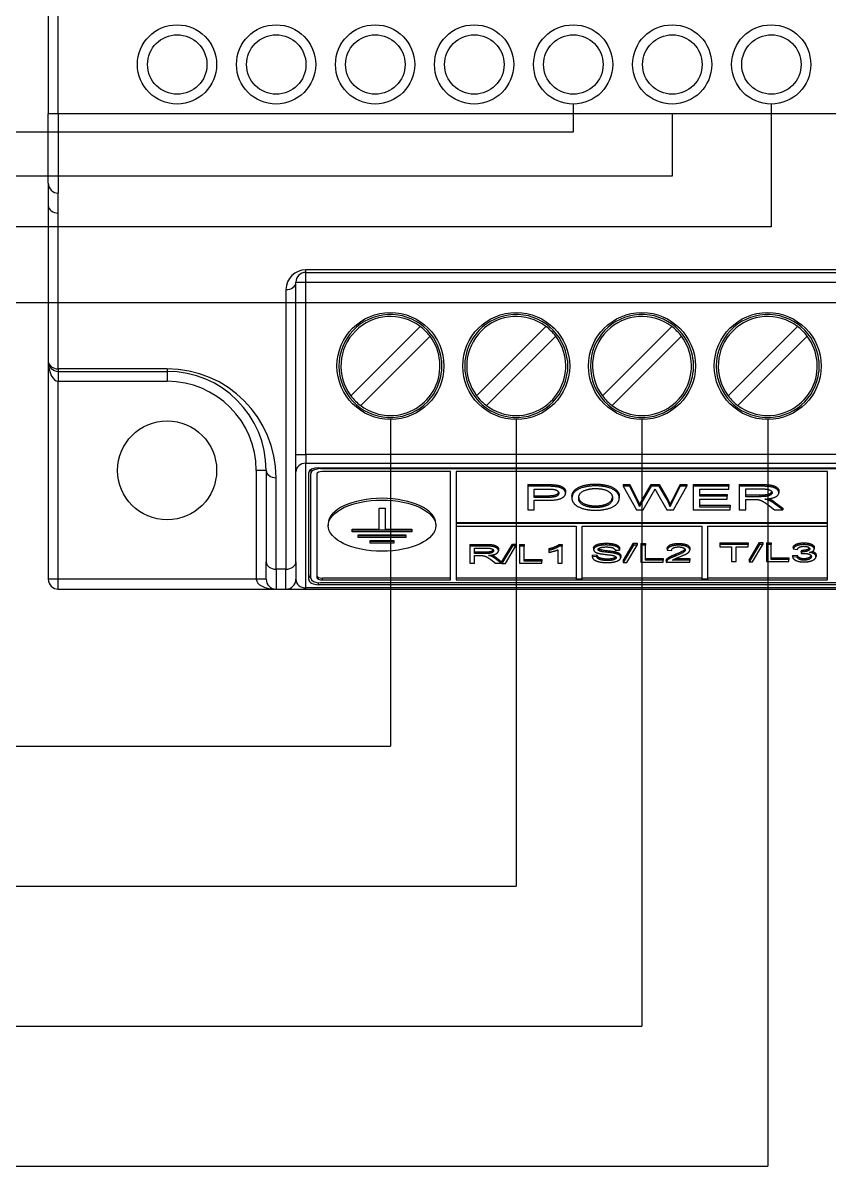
# Model space of a CAD drawing. Header units: millimetres. Extents: x -1721 to 4288, y -273 to 2028.
# Drawn here: x 112.97 to 145.53, y 1214.42 to 1260.62 of the extents above; entities that cross this region are included whole.
import ezdxf

# ---------------------------------------------------------------- set-up
doc = ezdxf.new("R2010")
doc.units = ezdxf.units.MM
doc.header["$LTSCALE"] = 5
doc.header["$MEASUREMENT"] = 0
doc.layers.get('0').update_dxf_attribs({"linetype": 'CONTINUOUS'})
doc.layers.add('圖框', color=7, linetype='CONTINUOUS')

msp = doc.modelspace()

# ---------------------------------------------------------------- linework, layer by layer
for p, q in [((135.193, 1257.337), (135.193, 1256.204)), ((139.193, 1256.937), (139.193, 1254.427)), ((135.193, 1256.204), (82.175, 1256.204)), ((139.193, 1254.427), (97.632, 1254.427)), ((147.193, 1249.305), (97.632, 1249.305)), ((127.813, 1244.593), (127.813, 1231.387)), ((132.893, 1244.593), (132.893, 1225.741)), ((137.973, 1244.593), (137.973, 1220.082)), ((143.053, 1244.593), (143.053, 1214.423)), ((84.556, 1231.387), (127.813, 1231.387)), ((84.556, 1225.741), (132.893, 1225.741)), ((84.533, 1220.082), (137.973, 1220.082)), ((84.51, 1214.423), (143.053, 1214.423))]:
    msp.add_line(p, q)
at = {"color": 0, "linetype": 'Continuous'}
for p, q in [((143.193, 1257.337), (143.193, 1252.378)), ((143.193, 1252.378), (97.632, 1252.378))]:
    msp.add_line(p, q, dxfattribs=at)
at = {"layer": '圖框'}
for p, q in [((113.993, 1297.263), (113.993, 1256.937)), ((114.393, 1256.937), (114.393, 1297.263)), ((114.393, 1256.937), (113.993, 1256.937)), ((113.993, 1254.137), (113.993, 1256.937)), ((167.993, 1256.937), (114.393, 1256.937)), ((114.393, 1256.937), (114.393, 1253.737)), ((113.993, 1254.137), (113.993, 1253.233)), ((114.393, 1252.934), (114.393, 1253.737)), ((113.993, 1253.233), (113.993, 1246.937)), ((114.393, 1246.638), (114.393, 1252.934)), ((124.393, 1250.537), (124.393, 1250.638)), ((166.793, 1250.638), (124.393, 1250.638)), ((124.393, 1250.137), (124.393, 1250.537)), ((124.393, 1250.537), (166.793, 1250.537)), ((123.993, 1250.137), (124.393, 1250.137)), ((123.993, 1238.841), (123.993, 1250.137)), ((124.393, 1243.176), (124.393, 1250.137)), ((124.393, 1250.137), (166.793, 1250.137)), ((123.593, 1249.838), (123.593, 1238.541)), ((126.215, 1245.551), (129.015, 1248.352)), ((131.295, 1245.551), (134.095, 1248.352)), ((136.375, 1245.551), (139.175, 1248.352)), ((141.455, 1245.551), (144.255, 1248.352)), ((129.411, 1247.956), (126.611, 1245.155)), ((134.491, 1247.956), (131.691, 1245.155)), ((139.571, 1247.956), (136.771, 1245.155)), ((144.651, 1247.956), (141.851, 1245.155)), ((113.993, 1246.937), (113.993, 1238.137)), ((129.882, 1246.97), (129.882, 1246.537)), ((134.962, 1246.97), (134.962, 1246.537)), ((140.042, 1246.97), (140.042, 1246.537)), ((145.122, 1246.97), (145.122, 1246.537)), ((118.793, 1246.638), (114.393, 1246.638)), ((114.393, 1246.638), (114.393, 1246.537)), ((114.393, 1246.537), (114.393, 1246.137)), ((114.393, 1246.537), (118.793, 1246.537)), ((118.793, 1246.638), (118.793, 1246.537)), ((118.793, 1246.537), (118.793, 1246.137)), ((114.393, 1246.137), (118.793, 1246.137)), ((114.393, 1238.137), (114.393, 1246.137)), ((123.993, 1243.176), (124.393, 1243.176)), ((124.393, 1243.176), (124.393, 1242.824)), ((166.793, 1243.176), (124.393, 1243.176)), ((124.393, 1237.786), (124.393, 1242.824)), ((124.393, 1242.824), (166.793, 1242.824)), ((124.913, 1242.644), (166.273, 1242.644)), ((124.993, 1242.606), (124.993, 1242.644)), ((122.793, 1242.537), (122.393, 1242.537)), ((122.393, 1242.537), (122.393, 1238.137)), ((122.793, 1242.537), (122.793, 1238.841)), ((123.193, 1238.541), (123.193, 1242.238)), ((124.513, 1238.133), (124.513, 1242.453)), ((124.593, 1242.556), (124.593, 1242.415)), ((124.593, 1238.186), (124.593, 1242.415)), ((124.833, 1242.377), (124.833, 1238.224)), ((124.993, 1242.606), (166.193, 1242.606)), ((130.233, 1242.491), (125.073, 1242.491)), ((130.233, 1238.11), (130.233, 1242.491)), ((145.473, 1242.491), (130.473, 1242.491)), ((130.473, 1242.491), (130.473, 1238.11)), ((145.473, 1238.11), (145.473, 1242.491)), ((133.358, 1241.964), (134.113, 1241.964)), ((133.358, 1241.964), (133.358, 1241.894)), ((134.113, 1241.894), (133.358, 1241.894)), ((133.358, 1241.894), (133.358, 1240.941)), ((133.624, 1241.44), (133.624, 1241.781)), ((133.624, 1241.781), (134.136, 1241.781)), ((134.113, 1241.964), (134.113, 1241.894)), ((134.418, 1241.954), (134.418, 1241.884)), ((136.101, 1241.981), (136.101, 1241.91)), ((137.215, 1241.964), (137.486, 1241.964)), ((137.215, 1241.964), (137.215, 1241.894)), ((137.486, 1241.894), (137.215, 1241.894)), ((137.215, 1241.894), (137.746, 1240.941)), ((137.486, 1241.964), (137.791, 1241.339)), ((137.486, 1241.964), (137.486, 1241.894)), ((137.791, 1241.269), (137.486, 1241.894)), ((137.967, 1241.321), (138.346, 1241.964)), ((138.346, 1241.894), (137.967, 1241.25)), ((138.346, 1241.964), (138.666, 1241.964)), ((138.346, 1241.964), (138.346, 1241.894)), ((138.666, 1241.894), (138.346, 1241.894)), ((138.666, 1241.964), (138.953, 1241.482)), ((138.666, 1241.964), (138.666, 1241.894)), ((138.953, 1241.411), (138.666, 1241.894)), ((139.207, 1241.352), (139.52, 1241.964)), ((139.52, 1241.894), (139.207, 1241.281)), ((139.241, 1240.941), (139.787, 1241.894)), ((139.52, 1241.964), (139.787, 1241.964)), ((139.52, 1241.964), (139.52, 1241.894)), ((139.787, 1241.894), (139.52, 1241.894)), ((139.787, 1241.964), (139.787, 1241.894)), ((140.04, 1241.964), (141.488, 1241.964)), ((140.04, 1241.964), (140.04, 1241.894)), ((141.488, 1241.894), (140.04, 1241.894)), ((140.04, 1241.894), (140.04, 1240.941)), ((140.305, 1241.781), (141.488, 1241.781)), ((140.305, 1241.49), (140.305, 1241.781)), ((141.488, 1241.964), (141.488, 1241.894)), ((141.488, 1241.781), (141.488, 1241.894)), ((141.903, 1241.964), (142.79, 1241.964)), ((141.903, 1241.964), (141.903, 1241.894)), ((142.79, 1241.894), (141.903, 1241.894)), ((141.903, 1241.894), (141.903, 1240.941)), ((142.168, 1241.473), (142.168, 1241.788)), ((142.168, 1241.788), (142.8, 1241.788)), ((142.79, 1241.964), (142.79, 1241.894)), ((143.502, 1241.704), (143.502, 1241.634)), ((133.624, 1241.511), (134.14, 1241.511)), ((134.14, 1241.44), (133.624, 1241.44)), ((133.624, 1241.328), (134.137, 1241.328)), ((133.624, 1240.941), (133.624, 1241.328)), ((134.14, 1241.511), (134.14, 1241.44)), ((134.886, 1241.688), (134.886, 1241.618)), ((135.143, 1241.475), (135.143, 1241.405)), ((137.057, 1241.486), (137.057, 1241.416)), ((137.791, 1241.339), (137.791, 1241.269)), ((137.967, 1241.321), (137.967, 1241.25)), ((138.018, 1240.941), (138.441, 1241.667)), ((138.564, 1241.667), (138.982, 1240.941)), ((138.953, 1241.482), (138.953, 1241.411)), ((139.207, 1241.352), (139.207, 1241.281)), ((140.305, 1241.56), (141.413, 1241.56)), ((141.413, 1241.49), (140.305, 1241.49)), ((140.305, 1241.377), (141.413, 1241.377)), ((140.305, 1241.053), (140.305, 1241.377)), ((141.413, 1241.56), (141.413, 1241.49)), ((141.413, 1241.377), (141.413, 1241.49)), ((142.168, 1241.543), (142.736, 1241.543)), ((142.736, 1241.473), (142.168, 1241.473)), ((142.168, 1241.364), (142.474, 1241.364)), ((142.168, 1240.941), (142.168, 1241.364)), ((142.736, 1241.543), (142.736, 1241.473)), ((143.098, 1241.39), (143.098, 1241.327)), ((143.317, 1241.27), (143.663, 1241.011)), ((143.317, 1241.27), (143.317, 1241.2)), ((127.352, 1240.165), (127.352, 1241.012)), ((127.352, 1241.012), (127.594, 1241.012)), ((127.594, 1241.012), (127.594, 1240.165)), ((133.358, 1240.941), (133.624, 1240.941)), ((136.099, 1241.103), (136.099, 1241.033)), ((137.746, 1240.941), (138.018, 1240.941)), ((137.877, 1241.144), (137.877, 1241.074)), ((138.982, 1240.941), (139.241, 1240.941)), ((139.108, 1241.144), (139.108, 1241.074)), ((140.04, 1240.941), (141.534, 1240.941)), ((140.305, 1241.124), (141.534, 1241.124)), ((141.534, 1241.053), (140.305, 1241.053)), ((141.534, 1241.124), (141.534, 1241.053)), ((141.534, 1240.941), (141.534, 1241.053)), ((141.903, 1240.941), (142.168, 1240.941)), ((143.067, 1241.139), (143.332, 1240.941)), ((143.663, 1240.941), (143.317, 1241.2)), ((143.332, 1240.941), (143.663, 1240.941)), ((143.663, 1241.011), (143.663, 1240.941)), ((125.299, 1240.371), (125.299, 1240.301)), ((129.647, 1240.371), (129.647, 1240.301)), ((130.473, 1240.428), (145.473, 1240.428)), ((145.473, 1240.393), (130.473, 1240.393)), ((126.266, 1240.05), (126.266, 1240.165)), ((126.266, 1240.165), (127.352, 1240.165)), ((128.681, 1240.12), (126.266, 1240.12)), ((128.681, 1240.05), (126.266, 1240.05)), ((126.507, 1239.82), (126.507, 1239.935)), ((126.507, 1239.935), (128.439, 1239.935)), ((128.439, 1239.89), (126.507, 1239.89)), ((127.594, 1240.165), (128.681, 1240.165)), ((128.439, 1239.935), (128.439, 1239.82)), ((128.681, 1240.165), (128.681, 1240.05)), ((130.473, 1240.279), (135.313, 1240.279)), ((135.313, 1240.279), (135.313, 1238.145)), ((135.553, 1240.279), (140.393, 1240.279)), ((135.553, 1238.145), (135.553, 1240.279)), ((140.393, 1240.279), (140.393, 1238.145)), ((140.633, 1240.279), (145.473, 1240.279)), ((140.633, 1238.145), (140.633, 1240.279)), ((128.439, 1239.82), (126.507, 1239.82)), ((126.99, 1239.59), (126.99, 1239.705)), ((126.99, 1239.705), (127.956, 1239.705)), ((127.956, 1239.66), (126.99, 1239.66)), ((127.956, 1239.59), (126.99, 1239.59)), ((127.956, 1239.705), (127.956, 1239.59)), ((131.024, 1239.545), (131.663, 1239.545)), ((131.024, 1239.545), (131.024, 1239.474)), ((131.663, 1239.474), (131.024, 1239.474)), ((131.024, 1239.474), (131.024, 1238.788)), ((131.215, 1239.172), (131.215, 1239.398)), ((131.215, 1239.398), (131.671, 1239.398)), ((131.663, 1239.545), (131.663, 1239.474)), ((132.319, 1238.847), (132.737, 1239.556)), ((132.737, 1239.486), (132.319, 1238.777)), ((132.462, 1238.777), (132.879, 1239.486)), ((132.737, 1239.556), (132.879, 1239.556)), ((132.737, 1239.556), (132.737, 1239.486)), ((132.879, 1239.486), (132.737, 1239.486)), ((132.879, 1239.556), (132.879, 1239.486)), ((133.025, 1239.545), (133.216, 1239.545)), ((133.025, 1239.545), (133.025, 1239.474)), ((133.216, 1239.474), (133.025, 1239.474)), ((133.025, 1239.474), (133.025, 1238.788)), ((133.216, 1239.545), (133.216, 1239.474)), ((133.216, 1238.869), (133.216, 1239.474)), ((134.631, 1239.547), (134.745, 1239.547)), ((134.631, 1239.547), (134.631, 1239.477)), ((134.745, 1239.477), (134.631, 1239.477)), ((134.745, 1239.547), (134.745, 1239.477)), ((134.745, 1238.788), (134.745, 1239.477)), ((136.021, 1239.402), (136.021, 1239.331)), ((136.529, 1239.591), (136.529, 1239.521)), ((137.071, 1239.386), (137.071, 1239.316)), ((137.219, 1238.882), (137.636, 1239.59)), ((137.636, 1239.52), (137.219, 1238.811)), ((137.362, 1238.811), (137.779, 1239.52)), ((137.636, 1239.59), (137.779, 1239.59)), ((137.636, 1239.59), (137.636, 1239.52)), ((137.779, 1239.52), (137.636, 1239.52)), ((137.779, 1239.59), (137.779, 1239.52)), ((137.925, 1239.579), (138.116, 1239.579)), ((137.925, 1239.579), (137.925, 1239.509)), ((138.116, 1239.509), (137.925, 1239.509)), ((137.925, 1239.509), (137.925, 1238.823)), ((138.116, 1239.579), (138.116, 1239.509)), ((138.116, 1238.904), (138.116, 1239.509)), ((139.457, 1239.582), (139.457, 1239.511)), ((139.906, 1239.391), (139.906, 1239.321)), ((141.116, 1239.604), (142.258, 1239.604)), ((141.116, 1239.604), (141.116, 1239.534)), ((141.116, 1239.534), (141.116, 1239.453)), ((142.258, 1239.534), (141.116, 1239.534)), ((141.116, 1239.453), (141.59, 1239.453)), ((141.59, 1239.453), (141.59, 1238.848)), ((141.781, 1239.453), (142.258, 1239.453)), ((141.781, 1238.848), (141.781, 1239.453)), ((142.258, 1239.604), (142.258, 1239.534)), ((142.258, 1239.453), (142.258, 1239.534)), ((142.298, 1238.907), (142.715, 1239.615)), ((142.715, 1239.545), (142.298, 1238.836)), ((142.441, 1238.836), (142.858, 1239.545)), ((142.715, 1239.615), (142.858, 1239.615)), ((142.715, 1239.615), (142.715, 1239.545)), ((142.858, 1239.545), (142.715, 1239.545)), ((142.858, 1239.615), (142.858, 1239.545)), ((143.004, 1239.604), (143.195, 1239.604)), ((143.004, 1239.604), (143.004, 1239.534)), ((143.195, 1239.534), (143.004, 1239.534)), ((143.004, 1239.534), (143.004, 1238.848)), ((143.195, 1239.604), (143.195, 1239.534)), ((143.195, 1238.929), (143.195, 1239.534)), ((144.077, 1239.429), (144.077, 1239.359)), ((144.511, 1239.607), (144.511, 1239.536)), ((144.932, 1239.429), (144.932, 1239.359)), ((131.215, 1239.242), (131.625, 1239.242)), ((131.625, 1239.172), (131.215, 1239.172)), ((131.215, 1239.093), (131.436, 1239.093)), ((131.215, 1238.788), (131.215, 1239.093)), ((131.625, 1239.242), (131.625, 1239.172)), ((131.863, 1238.931), (132.054, 1238.788)), ((131.885, 1239.112), (131.885, 1239.066)), ((132.043, 1239.045), (132.292, 1238.859)), ((132.043, 1239.045), (132.043, 1238.975)), ((132.292, 1238.788), (132.043, 1238.975)), ((132.176, 1239.357), (132.176, 1239.287)), ((133.216, 1238.94), (133.925, 1238.94)), ((133.925, 1238.94), (133.925, 1238.869)), ((134.215, 1239.375), (134.215, 1239.305)), ((134.215, 1239.305), (134.215, 1239.223)), ((134.568, 1239.325), (134.568, 1238.788)), ((135.967, 1239.114), (136.147, 1239.121)), ((135.967, 1239.114), (135.967, 1239.043)), ((136.147, 1239.051), (135.967, 1239.043)), ((136.147, 1239.121), (136.147, 1239.051)), ((136.26, 1239.347), (136.26, 1239.277)), ((136.573, 1238.963), (136.573, 1238.892)), ((136.869, 1239.254), (136.869, 1239.184)), ((136.889, 1239.309), (137.071, 1239.316)), ((137.114, 1239.087), (137.114, 1239.017)), ((138.116, 1238.974), (138.825, 1238.974)), ((138.825, 1238.974), (138.825, 1238.904)), ((138.977, 1238.952), (138.977, 1238.881)), ((138.99, 1239.383), (138.99, 1239.313)), ((138.99, 1239.313), (139.172, 1239.304)), ((139.325, 1239.147), (139.325, 1239.076)), ((139.331, 1238.974), (139.908, 1238.974)), ((139.908, 1238.974), (139.908, 1238.904)), ((143.195, 1238.999), (143.904, 1238.999)), ((143.904, 1238.929), (143.195, 1238.929)), ((143.904, 1238.999), (143.904, 1238.929)), ((143.904, 1238.848), (143.904, 1238.929)), ((144.06, 1239.1), (144.236, 1239.111)), ((144.06, 1239.1), (144.06, 1239.03)), ((144.236, 1239.041), (144.06, 1239.03)), ((144.077, 1239.359), (144.254, 1239.343)), ((144.236, 1239.111), (144.236, 1239.041)), ((144.409, 1239.243), (144.427, 1239.317)), ((144.427, 1239.247), (144.409, 1239.173)), ((144.409, 1239.243), (144.409, 1239.173)), ((144.427, 1239.317), (144.427, 1239.247)), ((144.456, 1239.316), (144.456, 1239.246)), ((144.518, 1238.976), (144.518, 1238.906)), ((145.003, 1239.121), (145.003, 1239.051)), ((122.793, 1238.137), (122.793, 1238.841)), ((123.593, 1238.541), (123.193, 1238.541)), ((123.193, 1238.541), (123.193, 1237.737)), ((123.593, 1237.737), (123.593, 1238.541)), ((123.993, 1238.841), (123.993, 1238.137)), ((131.024, 1238.788), (131.215, 1238.788)), ((132.054, 1238.788), (132.292, 1238.788)), ((132.292, 1238.859), (132.292, 1238.788)), ((132.319, 1238.847), (132.319, 1238.777)), ((132.319, 1238.777), (132.462, 1238.777)), ((133.025, 1238.788), (133.925, 1238.788)), ((133.925, 1238.869), (133.216, 1238.869)), ((133.925, 1238.788), (133.925, 1238.869)), ((134.568, 1238.788), (134.745, 1238.788)), ((137.219, 1238.882), (137.219, 1238.811)), ((137.219, 1238.811), (137.362, 1238.811)), ((137.925, 1238.823), (138.825, 1238.823)), ((138.825, 1238.904), (138.116, 1238.904)), ((138.825, 1238.823), (138.825, 1238.904)), ((138.956, 1238.898), (138.956, 1238.828)), ((138.957, 1238.823), (139.908, 1238.823)), ((139.908, 1238.904), (139.202, 1238.904)), ((139.908, 1238.823), (139.908, 1238.904)), ((141.59, 1238.848), (141.781, 1238.848)), ((142.298, 1238.907), (142.298, 1238.836)), ((142.298, 1238.836), (142.441, 1238.836)), ((143.004, 1238.848), (143.904, 1238.848)), ((114.393, 1238.137), (113.993, 1238.137)), ((122.393, 1238.137), (114.393, 1238.137)), ((114.393, 1237.737), (114.393, 1238.137)), ((122.793, 1238.137), (122.393, 1238.137)), ((124.913, 1237.916), (124.913, 1237.999)), ((125.073, 1238.11), (125.073, 1238.18)), ((130.233, 1238.18), (125.073, 1238.18)), ((125.073, 1238.11), (130.233, 1238.11)), ((135.313, 1238.18), (130.473, 1238.18)), ((130.473, 1238.11), (145.473, 1238.11)), ((135.553, 1238.145), (135.313, 1238.145)), ((140.393, 1238.18), (135.553, 1238.18)), ((140.633, 1238.145), (140.393, 1238.145)), ((145.473, 1238.18), (140.633, 1238.18)), ((114.393, 1237.737), (123.193, 1237.737)), ((123.193, 1237.737), (123.593, 1237.737)), ((123.593, 1237.737), (124.393, 1237.737)), ((124.393, 1237.737), (124.393, 1237.786)), ((166.793, 1237.786), (124.393, 1237.786)), ((124.393, 1237.737), (166.793, 1237.737)), ((166.273, 1237.916), (124.913, 1237.916)), ((166.193, 1237.995), (124.993, 1237.995))]:
    msp.add_line(p, q, dxfattribs=at)
for centre, radius in [((119.193, 1258.937), 1.6), ((123.193, 1258.937), 1.6), ((127.193, 1258.937), 1.6), ((131.193, 1258.937), 1.6), ((135.193, 1258.937), 1.6), ((139.193, 1258.937), 1.6), ((143.193, 1258.937), 1.6), ((119.201, 1258.934), 1.2), ((123.201, 1258.934), 1.2), ((127.201, 1258.934), 1.2), ((131.201, 1258.934), 1.2), ((135.201, 1258.934), 1.2), ((139.201, 1258.934), 1.2), ((143.201, 1258.934), 1.2), ((127.813, 1246.753), 2.16), ((132.893, 1246.753), 2.16), ((137.973, 1246.753), 2.16), ((143.053, 1246.753), 2.16), ((118.793, 1242.537), 2)]:
    msp.add_circle(centre, radius, dxfattribs=at)
for centre, radius, start, end in [((114.393, 1254.137), 0.4, 180, 270), ((124.393, 1249.838), 0.8, 90, 180), ((124.393, 1250.137), 0.4, 90, 180), ((127.813, 1246.753), 2.08, 5.9739, 354.0261), ((127.813, 1246.753), 2, 53.0478, 216.9522), ((132.893, 1246.753), 2.08, 5.9739, 354.0261), ((132.893, 1246.753), 2, 53.0478, 216.9522), ((137.973, 1246.753), 2.08, 5.9739, 354.0261), ((137.973, 1246.753), 2, 53.0478, 216.9522), ((143.053, 1246.753), 2.08, 5.9739, 354.0261), ((143.053, 1246.753), 2, 53.0478, 216.9522), ((127.813, 1246.753), 2, 36.9522, 53.0478), ((132.893, 1246.753), 2, 36.9522, 53.0478), ((137.973, 1246.753), 2, 36.9522, 53.0478), ((143.053, 1246.753), 2, 36.9522, 53.0478), ((127.813, 1246.753), 2, 270, 36.9522), ((132.893, 1246.753), 2, 270, 36.9522), ((137.973, 1246.753), 2, 270, 36.9522), ((143.053, 1246.753), 2, 270, 36.9522), ((114.393, 1246.937), 0.4, 180, 270), ((118.793, 1242.238), 4.4, 0, 90), ((118.793, 1242.537), 4, 0, 90), ((118.793, 1242.537), 3.6, 0, 90), ((127.813, 1246.753), 2, 216.9522, 233.0478), ((132.893, 1246.753), 2, 216.9522, 233.0478), ((137.973, 1246.753), 2, 216.9522, 233.0478), ((143.053, 1246.753), 2, 216.9522, 233.0478), ((127.813, 1246.753), 2, 233.0478, 270), ((132.893, 1246.753), 2, 233.0478, 270), ((137.973, 1246.753), 2, 233.0478, 270), ((143.053, 1246.753), 2, 233.0478, 270), ((114.393, 1238.137), 0.4, 180, 270), ((123.193, 1238.137), 0.4, 180, 270), ((123.593, 1238.137), 0.4, 270, 0)]:
    msp.add_arc(centre, radius, start, end, dxfattribs=at)
for centre, major_axis, ratio, start_param, end_param in [((114.393, 1253.233), (-0.4, 0), 0.74887, 0, 1.570796), ((123.593, 1250.137), (0.4, 0), 0.74887, 4.712389, 6.283185), ((114.393, 1246.937), (0, -0.8), 0.5, 4.712389, 6.283185), ((114.393, 1246.937), (-0.4, 0), 0.74887, 0, 1.570796), ((124.393, 1242.472), (-0.4, 0), 0.879292, 4.712389, 6.283185), ((124.913, 1242.453), (-0.4, 0), 0.476283, 4.712389, 6.283185), ((123.193, 1242.537), (-0.4, 0), 0.74887, 0, 1.570796), ((124.993, 1242.415), (-0.4, 0), 0.476283, 4.712389, 6.283185), ((124.993, 1242.556), (-0.4, 0), 0.476283, 6.218854, 6.283185), ((125.073, 1242.377), (-0.24, 0), 0.476283, 4.712389, 6.283185), ((127.473, 1240.371), (-2.174, 0), 0.476283, 3.141593, 6.283185), ((123.193, 1238.841), (-0.4, 0), 0.74887, 0, 1.570796), ((123.593, 1238.841), (0.4, 0), 0.74887, 4.712389, 6.283185), ((123.193, 1238.137), (-0.8, 0), 0.5, 0, 1.570796), ((124.393, 1238.137), (-0.4, 0), 0.879292, 0, 1.570796), ((124.913, 1238.315), (0.4, 0), 0.541667, 3.141593, 3.785131), ((124.913, 1238.133), (0.4, 0), 0.541667, 3.141593, 4.712389), ((124.993, 1238.186), (-0.4, 0), 0.476283, 0, 1.570796), ((125.073, 1238.294), (-0.24, 0), 0.476283, 0, 1.570796), ((125.073, 1238.224), (-0.24, 0), 0.476283, 0, 1.570796)]:
    msp.add_ellipse(centre, major_axis=major_axis, ratio=ratio, start_param=start_param, end_param=end_param, dxfattribs=at)
msp.add_ellipse((127.473, 1240.301), major_axis=(-2.174, 0), ratio=0.476283, dxfattribs=at)
for points in [[(134.113, 1241.964), (134.313, 1241.964), (134.418, 1241.954)], [(134.418, 1241.884), (134.313, 1241.894), (134.113, 1241.894)], [(134.136, 1241.781), (134.316, 1241.781), (134.383, 1241.772)], [(134.383, 1241.772), (134.486, 1241.759), (134.613, 1241.674), (134.613, 1241.614)], [(134.418, 1241.954), (134.566, 1241.943), (134.764, 1241.877), (134.886, 1241.759), (134.886, 1241.688)], [(134.886, 1241.618), (134.886, 1241.689), (134.764, 1241.807), (134.566, 1241.872), (134.418, 1241.884)], [(135.143, 1241.475), (135.143, 1241.713), (135.679, 1241.981), (136.101, 1241.981)], [(136.101, 1241.91), (135.679, 1241.91), (135.143, 1241.642), (135.143, 1241.405)], [(135.416, 1241.403), (135.416, 1241.618), (135.822, 1241.802), (136.102, 1241.802)], [(136.101, 1241.981), (136.378, 1241.981), (136.823, 1241.854), (137.057, 1241.629), (137.057, 1241.486)], [(137.057, 1241.416), (137.057, 1241.559), (136.823, 1241.784), (136.378, 1241.91), (136.101, 1241.91)], [(136.102, 1241.802), (136.3, 1241.802), (136.619, 1241.707), (136.784, 1241.533), (136.784, 1241.417)], [(138.441, 1241.667), (138.467, 1241.713), (138.5, 1241.779)], [(138.5, 1241.779), (138.509, 1241.758), (138.564, 1241.667)], [(142.79, 1241.964), (143.057, 1241.964), (143.336, 1241.912), (143.502, 1241.782), (143.502, 1241.704)], [(143.502, 1241.634), (143.502, 1241.712), (143.336, 1241.842), (143.057, 1241.894), (142.79, 1241.894)], [(142.8, 1241.788), (143.023, 1241.788), (143.229, 1241.701), (143.229, 1241.634)], [(134.137, 1241.328), (134.561, 1241.328), (134.886, 1241.496), (134.886, 1241.618)], [(134.613, 1241.614), (134.613, 1241.531), (134.398, 1241.44), (134.14, 1241.44)], [(135.143, 1241.405), (135.143, 1241.279), (135.372, 1241.055), (135.817, 1240.925), (136.101, 1240.925)], [(136.099, 1241.033), (135.805, 1241.033), (135.416, 1241.231), (135.416, 1241.403)], [(136.784, 1241.417), (136.784, 1241.233), (136.398, 1241.033), (136.099, 1241.033)], [(136.101, 1240.925), (136.36, 1240.925), (136.811, 1241.043), (137.057, 1241.271), (137.057, 1241.416)], [(137.791, 1241.339), (137.84, 1241.241), (137.877, 1241.144)], [(137.877, 1241.074), (137.84, 1241.171), (137.791, 1241.269)], [(137.877, 1241.144), (137.953, 1241.297), (137.967, 1241.321)], [(137.967, 1241.25), (137.953, 1241.227), (137.877, 1241.074)], [(138.953, 1241.482), (139.058, 1241.302), (139.108, 1241.144)], [(139.108, 1241.074), (139.058, 1241.232), (138.953, 1241.411)], [(139.108, 1241.144), (139.146, 1241.235), (139.207, 1241.352)], [(139.207, 1241.281), (139.146, 1241.165), (139.108, 1241.074)], [(142.474, 1241.364), (142.576, 1241.364), (142.622, 1241.36)], [(142.622, 1241.36), (142.683, 1241.353), (142.802, 1241.316), (142.951, 1241.225), (143.067, 1241.139)], [(143.229, 1241.634), (143.229, 1241.588), (143.122, 1241.509), (142.918, 1241.473), (142.736, 1241.473)], [(142.939, 1241.374), (143.226, 1241.393), (143.502, 1241.532), (143.502, 1241.634)], [(143.098, 1241.327), (143.043, 1241.35), (142.939, 1241.374)], [(143.317, 1241.2), (143.214, 1241.276), (143.098, 1241.327)], [(143.11, 1241.392), (143.219, 1241.343), (143.317, 1241.27)], [(131.663, 1239.545), (131.855, 1239.545), (132.056, 1239.507), (132.176, 1239.414), (132.176, 1239.357)], [(132.176, 1239.287), (132.176, 1239.344), (132.056, 1239.437), (131.855, 1239.474), (131.663, 1239.474)], [(131.671, 1239.398), (131.831, 1239.398), (131.979, 1239.336), (131.979, 1239.287)], [(134.215, 1239.375), (134.363, 1239.408), (134.585, 1239.503), (134.631, 1239.547)], [(134.631, 1239.477), (134.585, 1239.432), (134.363, 1239.338), (134.215, 1239.305)], [(136.021, 1239.402), (136.021, 1239.454), (136.145, 1239.544), (136.383, 1239.591), (136.529, 1239.591)], [(136.529, 1239.521), (136.383, 1239.521), (136.145, 1239.474), (136.021, 1239.384), (136.021, 1239.331)], [(136.204, 1239.338), (136.204, 1239.38), (136.363, 1239.441), (136.537, 1239.441)], [(136.529, 1239.591), (136.689, 1239.591), (136.934, 1239.542), (137.067, 1239.446), (137.071, 1239.386)], [(137.071, 1239.316), (137.067, 1239.376), (136.934, 1239.471), (136.689, 1239.521), (136.529, 1239.521)], [(136.537, 1239.441), (136.703, 1239.441), (136.875, 1239.374), (136.889, 1239.309)], [(138.99, 1239.383), (139.008, 1239.48), (139.252, 1239.582), (139.457, 1239.582)], [(139.457, 1239.511), (139.252, 1239.511), (139.008, 1239.41), (138.99, 1239.313)], [(139.172, 1239.304), (139.173, 1239.369), (139.325, 1239.442), (139.453, 1239.442)], [(139.453, 1239.442), (139.573, 1239.442), (139.724, 1239.373), (139.724, 1239.323)], [(139.457, 1239.582), (139.665, 1239.582), (139.906, 1239.472), (139.906, 1239.391)], [(139.906, 1239.321), (139.906, 1239.402), (139.665, 1239.511), (139.457, 1239.511)], [(144.077, 1239.429), (144.11, 1239.514), (144.34, 1239.607), (144.511, 1239.607)], [(144.511, 1239.536), (144.34, 1239.536), (144.11, 1239.443), (144.077, 1239.359)], [(144.254, 1239.343), (144.274, 1239.406), (144.411, 1239.467), (144.514, 1239.467)], [(144.511, 1239.607), (144.628, 1239.607), (144.827, 1239.559), (144.932, 1239.475), (144.932, 1239.429)], [(144.932, 1239.359), (144.932, 1239.405), (144.827, 1239.488), (144.628, 1239.536), (144.511, 1239.536)], [(144.514, 1239.467), (144.618, 1239.467), (144.75, 1239.407), (144.75, 1239.36)], [(131.436, 1239.093), (131.509, 1239.093), (131.542, 1239.09)], [(131.542, 1239.09), (131.586, 1239.085), (131.672, 1239.058), (131.779, 1238.993), (131.863, 1238.931)], [(131.979, 1239.287), (131.979, 1239.254), (131.902, 1239.197), (131.755, 1239.172), (131.625, 1239.172)], [(131.771, 1239.1), (131.977, 1239.114), (132.176, 1239.214), (132.176, 1239.287)], [(131.885, 1239.066), (131.845, 1239.083), (131.771, 1239.1)], [(132.043, 1238.975), (131.968, 1239.03), (131.885, 1239.066)], [(131.924, 1239.118), (131.986, 1239.087), (132.043, 1239.045)], [(134.215, 1239.223), (134.297, 1239.238), (134.505, 1239.296), (134.568, 1239.325)], [(135.967, 1239.043), (135.971, 1238.974), (136.122, 1238.866), (136.385, 1238.811), (136.582, 1238.811)], [(136.021, 1239.331), (136.021, 1239.284), (136.122, 1239.208), (136.225, 1239.182)], [(136.147, 1239.121), (136.16, 1239.069), (136.253, 1239.003), (136.45, 1238.963), (136.573, 1238.963)], [(136.573, 1238.892), (136.45, 1238.892), (136.253, 1238.933), (136.16, 1238.999), (136.147, 1239.051)], [(136.26, 1239.277), (136.204, 1239.301), (136.204, 1239.338)], [(136.219, 1239.373), (136.233, 1239.358), (136.26, 1239.347)], [(136.225, 1239.182), (136.305, 1239.162), (136.703, 1239.117), (136.762, 1239.106)], [(136.26, 1239.347), (136.316, 1239.323), (136.782, 1239.273), (136.869, 1239.254)], [(136.869, 1239.184), (136.782, 1239.203), (136.316, 1239.253), (136.26, 1239.277)], [(136.931, 1239.009), (136.931, 1238.977), (136.849, 1238.923), (136.681, 1238.892), (136.573, 1238.892)], [(136.582, 1238.811), (136.735, 1238.811), (136.982, 1238.865), (137.114, 1238.962), (137.114, 1239.017)], [(136.762, 1239.106), (136.853, 1239.089), (136.931, 1239.041), (136.931, 1239.009)], [(136.869, 1239.254), (136.994, 1239.227), (137.114, 1239.142), (137.114, 1239.087)], [(137.114, 1239.017), (137.114, 1239.072), (136.994, 1239.156), (136.869, 1239.184)], [(138.956, 1238.898), (138.956, 1238.926), (138.977, 1238.952)], [(138.977, 1238.952), (139.014, 1238.998), (139.174, 1239.088), (139.325, 1239.147)], [(139.325, 1239.076), (139.174, 1239.017), (139.014, 1238.928), (138.977, 1238.881)], [(139.202, 1238.904), (139.232, 1238.927), (139.322, 1238.972), (139.481, 1239.036)], [(139.724, 1239.323), (139.724, 1239.275), (139.559, 1239.168), (139.325, 1239.076)], [(139.481, 1239.036), (139.671, 1239.112), (139.836, 1239.2), (139.906, 1239.28), (139.906, 1239.321)], [(144.06, 1239.03), (144.077, 1238.944), (144.328, 1238.836), (144.517, 1238.836)], [(144.236, 1239.111), (144.267, 1239.039), (144.413, 1238.976), (144.518, 1238.976)], [(144.518, 1238.906), (144.413, 1238.906), (144.267, 1238.969), (144.236, 1239.041)], [(144.409, 1239.173), (144.483, 1239.182), (144.533, 1239.182)], [(144.427, 1239.317), (144.446, 1239.316), (144.456, 1239.316)], [(144.456, 1239.246), (144.446, 1239.246), (144.427, 1239.247)], [(144.75, 1239.36), (144.75, 1239.302), (144.569, 1239.246), (144.456, 1239.246)], [(144.517, 1238.836), (144.727, 1238.836), (145.003, 1238.961), (145.003, 1239.051)], [(144.815, 1239.049), (144.815, 1238.988), (144.644, 1238.906), (144.518, 1238.906)], [(144.533, 1239.182), (144.656, 1239.182), (144.815, 1239.107), (144.815, 1239.049)], [(144.734, 1239.219), (144.832, 1239.241), (144.932, 1239.314), (144.932, 1239.359)], [(145.003, 1239.051), (145.003, 1239.117), (144.862, 1239.205), (144.734, 1239.219)], [(138.977, 1238.881), (138.954, 1238.853), (138.957, 1238.823)]]:
    msp.add_open_spline(points, degree=2, dxfattribs=at)
for points, knots in [([(134.14, 1241.511), (134.398, 1241.511), (134.588, 1241.591), (134.607, 1241.648)], [0, 0, 0, 1, 1.769815, 1.769815, 1.769815]), ([(135.418, 1241.442), (135.435, 1241.292), (135.805, 1241.103), (136.099, 1241.103)], [0.094168, 0.094168, 0.094168, 1, 2, 2, 2]), ([(136.099, 1241.103), (136.398, 1241.103), (136.765, 1241.293), (136.782, 1241.452)], [0, 0, 0, 1, 1.900814, 1.900814, 1.900814]), ([(142.736, 1241.543), (142.918, 1241.543), (143.122, 1241.579), (143.208, 1241.643), (143.221, 1241.669)], [0, 0, 0, 1, 2, 2.612471, 2.612471, 2.612471]), ([(144.456, 1239.316), (144.569, 1239.316), (144.719, 1239.363), (144.74, 1239.395)], [0, 0, 0, 1, 1.661006, 1.661006, 1.661006]), ([(131.625, 1239.242), (131.755, 1239.242), (131.902, 1239.268), (131.958, 1239.309), (131.968, 1239.323)], [0, 0, 0, 1, 2, 2.452816, 2.452816, 2.452816]), ([(136.573, 1238.963), (136.681, 1238.963), (136.849, 1238.993), (136.907, 1239.032), (136.917, 1239.044)], [0, 0, 0, 1, 2, 2.423728, 2.423728, 2.423728]), ([(139.325, 1239.147), (139.559, 1239.239), (139.694, 1239.326), (139.713, 1239.358)], [0, 0, 0, 1, 1.642633, 1.642633, 1.642633]), ([(144.518, 1238.976), (144.644, 1238.976), (144.789, 1239.046), (144.807, 1239.084)], [0, 0, 0, 1, 1.692783, 1.692783, 1.692783]), ([(144.861, 1239.264), (144.902, 1239.251), (145.003, 1239.187), (145.003, 1239.121)], [0.570564, 0.570564, 0.570564, 1, 2, 2, 2])]:
    msp.add_open_spline(points, degree=2, knots=knots, dxfattribs=at)

doc.saveas('drawing.dxf')
